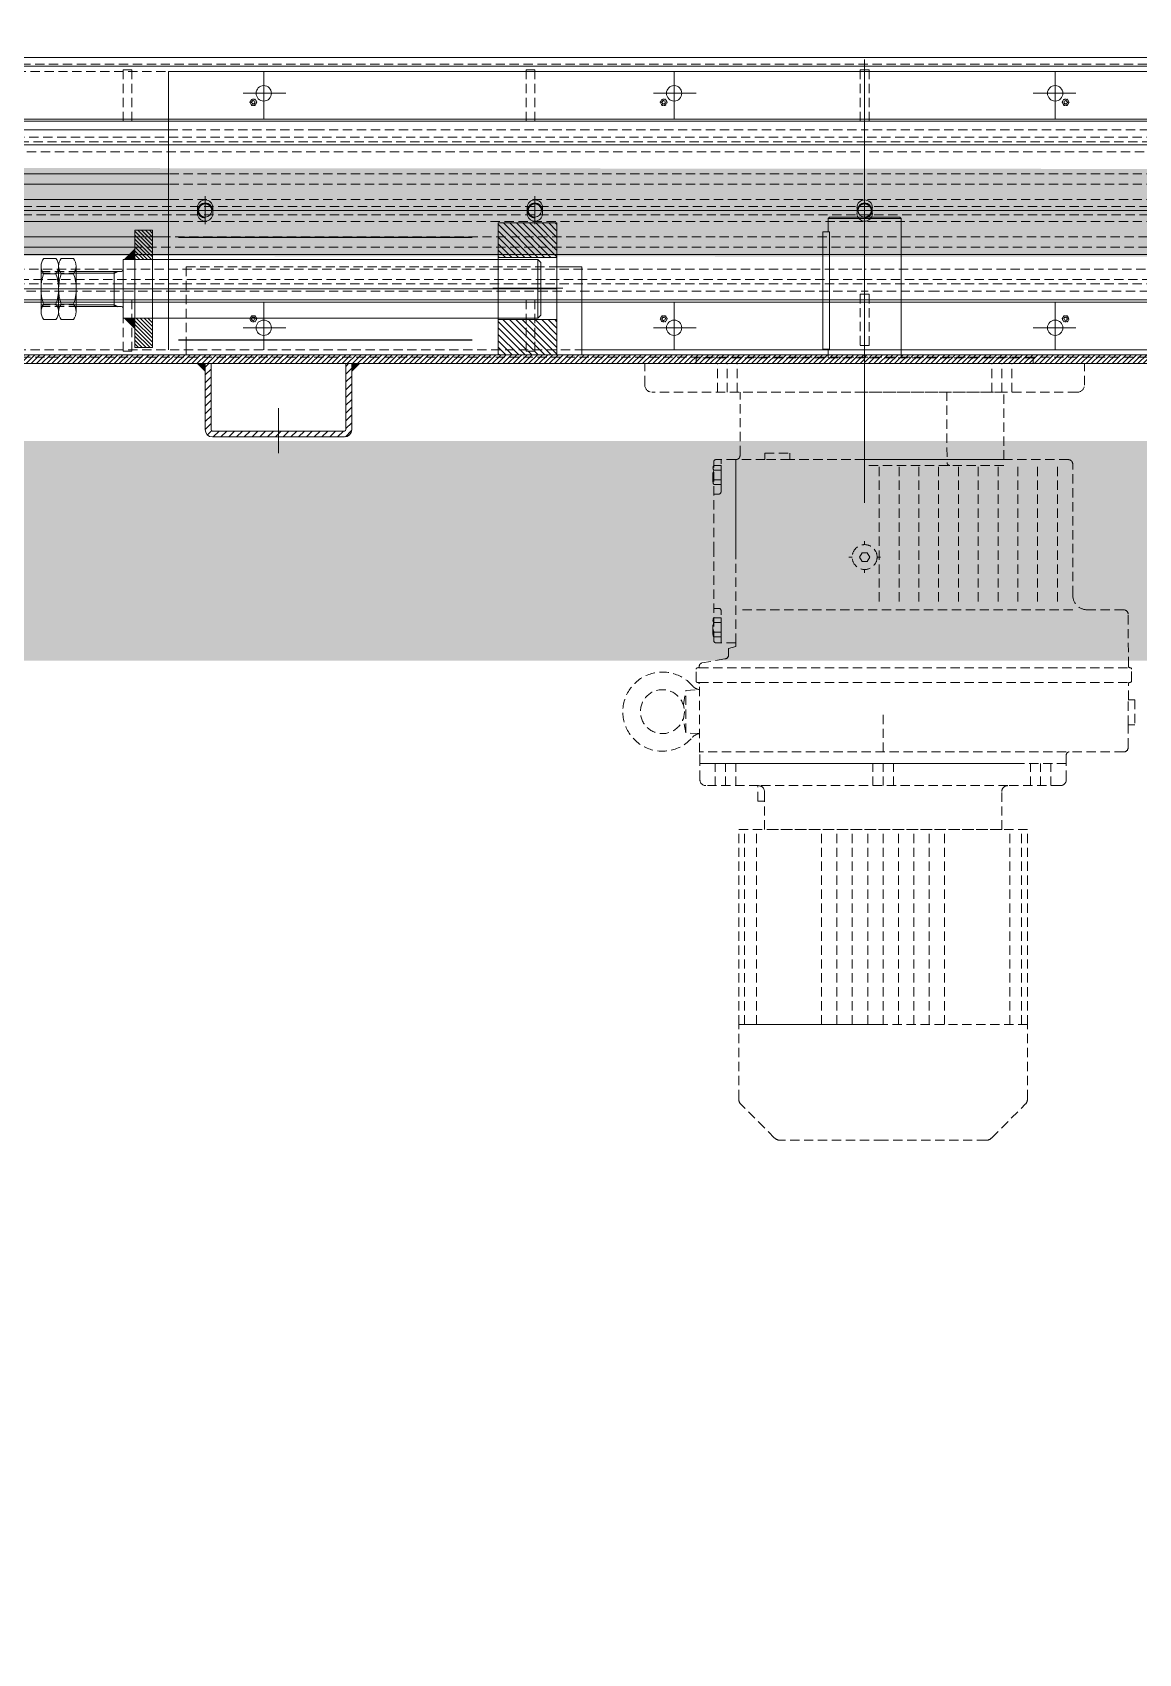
# Model space of a CAD drawing. Header units: inches. Extents: x 702888 to 852715, y 9845 to 271320.
# Drawn here: x 746166 to 746920, y 82008 to 83114 of the extents above; entities that cross this region are included whole.
import ezdxf

# ---------------------------------------------------------------- set-up
doc = ezdxf.new("R2010")
doc.units = ezdxf.units.IN
doc.header["$MEASUREMENT"] = 0
for name, pattern in [('CENTER2', [1.125, 0.75, -0.125, 0.125, -0.125]), ('GESTRICHELT2', [9.525, 6.35, -3.175]), ('HIDDEN', [9.525, 6.35, -3.175]), ('MITTE2', [725.805, 483.87, -80.645, 80.645, -80.645])]:
    doc.linetypes.add(name, pattern=pattern)
doc.layers.get('0').update_dxf_attribs({"lineweight": 5})
for name, color, linetype, lineweight in [('Beam 200', 6, 'Continuous', 0), ('CABLE TRAY', 30, 'Continuous', 5), ('chain con', 52, 'Continuous', 5), ('DUENN', 1, 'Continuous', 0), ('MITTE', 1, 'MITTE2', 0), ('Power track', 161, 'Continuous', 5), ('UNSICHTBAR', 1, 'GESTRICHELT2', 0), ('VERBINDUNGSELEMENTE', 5, 'Continuous', 0), ('VOLLINIE', 7, 'Continuous', 0)]:
    doc.layers.add(name, color=color, linetype=linetype, lineweight=lineweight)
doc.layers.add('DÜNN', color=1, linetype='Continuous')
doc.layers.add('Tellerfeder', color=5, linetype='Continuous')
doc.dimstyles.new('D1', dxfattribs={"dimscale": 66, "dimtxt": 2.5, "dimasz": 2.5, "dimexe": 1, "dimexo": 1, "dimgap": 1.25, "dimtad": 1, "dimdec": 0, "dimdsep": 46, "dimtxsty": 'Standard', "dimblk": 'OPEN30', "dimcen": 2.5, "dimclrd": 150, "dimclre": 150, "dimclrt": 140, "dimadec": 0, "dimazin": 0, "dimtfac": 1, "dimtdec": 0, "dimtmove": 0, "dimatfit": 3, "dimfxl": 1, "dimtfill": 1, "dimlwd": 13, "dimlwe": 13, "dimarcsym": 0})

# ---------------------------------------------------------------- blocks, each defined once
blk = doc.blocks.new('_Open30')
at = {"color": 0, "linetype": 'ByBlock', "lineweight": -2}
for p, q in [((-1, 0.2679), (0, 0)), ((0, 0), (-1, -0.2679)), ((0, 0), (-1, 0))]:
    blk.add_line(p, q, dxfattribs=at)
blk = doc.blocks.new('A$C3EF87828')
at = {"layer": 'UNSICHTBAR', "ltscale": 0.01}
blk.add_lwpolyline([(4.8, 2.1), (3.6, 4.2), (1.2, 4.2), (0, 2.1), (1.2, 0), (3.6, 0), (4.8, 2.1)], close=True, dxfattribs=at)
for radius in [2.09, 1.02]:
    blk.add_circle((2.4, 2.1), radius, dxfattribs=at)
blk.add_arc((2.4, 2.1), 1.27, 90, 0, dxfattribs=at)
blk = doc.blocks.new('Antrieb_262_t500_Draufsicht')
h = blk.add_hatch()
h.set_pattern_fill('ANSI31', color=1, scale=20, style=0)
h.set_pattern_definition([(45, (-635, 98.5), (-1.767767, 1.767767), [])])
h.paths.add_polyline_path([(0, 104.5), (-115, 104.5), (-150, 104.5), (-635, 104.5), (-635, 98.5), (0, 98.5)])
h = blk.add_hatch()
h.set_pattern_fill('ANSI31', color=1, scale=20, style=0)
h.set_pattern_definition([(45, (0, 98.5), (-1.767767, 1.767767), [])])
h.paths.add_polyline_path([(635, 104.5), (0, 104.5), (0, 98.5), (635, 98.5)])
h = blk.add_hatch()
h.set_pattern_fill('ANSI31', color=1, scale=25, angle=90, style=0)
h.set_pattern_definition([(135, (-5000.8204, 232.52), (-2.2097087, -2.2097087), [])])
h.paths.add_polyline_path([(250, 98.5), (210, 98.5), (210, 95), (225, 95), (225, 96), (231, 96), (231, 95), (250, 95)])
h.paths.add_polyline_path([(225, 95), (210, 95), (210, 74.4), (225, 74.4)])
h.paths.add_polyline_path([(250, 88), (250, 95), (231, 95), (231, 74.4), (250, 74.4)])
h.paths.add_polyline_path([(250, 32), (210, 32), (210, 25), (250, 25)])
h.paths.add_polyline_path([(250, 25), (210, 25), (210, 18), (250, 18)])
h.paths.add_polyline_path([(250, 18), (210, 18), (210, 8.5), (250, 8.5)])
h.paths.add_polyline_path([(231, 95), (225, 95), (225, 74.4), (231, 74.4)])
h = blk.add_hatch()
h.set_pattern_fill('ANSI31', color=1, scale=15, angle=90, style=0)
h.set_pattern_definition([(135, (-5000.8204, 232.5199), (-1.3258252, -1.3258252), [])])
h.paths.add_polyline_path([(486, 73.5), (498, 73.5), (498, 93.5), (486, 93.5)])
h.paths.add_polyline_path([(498, 25), (498, 33.5), (486, 33.5), (486, 25)])
h.paths.add_polyline_path([(486, 25), (486, 19), (486, 18), (498, 18), (498, 25)])
h.paths.add_polyline_path([(498, 13.5), (498, 18), (486, 18), (486, 13.5)])
at = {"layer": 'DUENN'}
h = blk.add_hatch(dxfattribs=at)
h.set_pattern_fill('ANSI31', color=256, scale=30, style=0)
h.set_pattern_definition([(45, (8539.1976, 400.858), (-2.6516504, 2.6516504), [])])
h.paths.add_polyline_path([(-446, 104.5), (-446, 149.5, -0.414214), (-445, 150.5), (-400, 150.5), (-400, 154.5), (-445, 154.5, 0.414214), (-450, 149.5), (-450, 104.5)])
h.paths.add_polyline_path([(-354, 149.5), (-354, 104.5), (-350, 104.5), (-350, 149.5, 0.414214), (-355, 154.5), (-400, 154.5), (-400, 150.5), (-355, 150.5, -0.414214)])
h.paths.add_polyline_path([(354, 104.5), (354, 149.5, -0.414214), (355, 150.5), (400, 150.5), (400, 154.5), (355, 154.5, 0.414214), (350, 149.5), (350, 104.5)])
h.paths.add_polyline_path([(446, 149.5), (446, 104.5), (450, 104.5), (450, 149.5, 0.414214), (445, 154.5), (400, 154.5), (400, 150.5), (445, 150.5, -0.414214)])
for p, q in [((354, 149.5), (354, 104.5)), ((355, 150.5), (445, 150.5)), ((446, 149.5), (446, 104.5)), ((-115, 104.5), (0, 104.5)), ((0, 104.5), (115, 104.5)), ((-1050, 98.5), (720, 98.5)), ((24, 98.5), (25, 98.5)), ((25, 98.5), (28.5, 98.5)), ((193, 38.5), (193, 98.5)), ((210, 8.5), (210, 98.5)), ((250, 8.5), (250, 98.5)), ((463, 88.5), (463, 98.5)), ((475, 95), (475, 0)), ((538, 64.3), (512, 64.3)), ((210, 38.5), (193, 38.5)), ((538, 42.7), (512, 42.7)), ((677, 25), (498, 25)), ((475, 20), (475, 18)), ((677, 18), (475, 18)), ((-5.2, -2), (-5.2, 2)), ((5.2, 2), (5.2, -2)), ((250, 8.5), (210, 8.5)), ((219.8, -2), (219.8, 2)), ((230.2, 2), (230.2, -2)), ((444.8, -2), (444.8, 2)), ((455.2, 2), (455.2, -2)), ((630.6, 7.5), (475, 7.5)), ((475, -95), (475, 0)), ((630.6, -7.5), (475, -7.5)), ((675, -18), (475, -18)), ((675, -25), (475, -25)), ((990, -55), (475, -55)), ((990, -55), (475, -55)), ((-1050, -98.5), (1050, -98.5)), ((-475, -95), (475, -95)), ((1050, -104.5), (-1050, -104.5))]:
    blk.add_line(p, q)
at = {"color": 0}
blk.add_line((-1050, 104.5), (720, 104.5), dxfattribs=at)
at = {"color": 1, "linetype": 'GESTRICHELT2'}
for p, q in [((463, 38.5), (463, 88.5)), ((562, 65.5), (538, 65.5)), ((562, 64.3), (538, 64.3)), ((463, 38.5), (210, 38.5)), ((562, 42.7), (538, 42.7)), ((562, 41.5), (538, 41.5))]:
    blk.add_line(p, q, dxfattribs=at)
at = {"color": 0, "linetype": 'ByBlock'}
blk.add_line((250, 74.4), (210, 74.4), dxfattribs=at)
at = {"color": 1, "linetype": 'MITTE2'}
for p, q in [((253.7, 52.9), (206, 52.9)), ((560, 53.5), (611.8, 53.5))]:
    blk.add_line(p, q, dxfattribs=at)
for centre, radius in [((-130, 80), 5.25), ((-130, 80), 5.25), ((130, 80), 5.25), ((130, 80), 5.25), ((410, 80), 5.25), ((410, 80), 5.25), ((0, 0), 4.5), ((225, 0), 4.5), ((450, 0), 4.5), ((-130, -80), 5.25), ((-130, -80), 5.25), ((130, -80), 5.25), ((130, -80), 5.25), ((410, -80), 5.25), ((410, -80), 5.25)]:
    blk.add_circle(centre, radius)
for centre, radius, start, end in [((355, 149.5), 1, 90, 180), ((445, 149.5), 1, 0, 90), ((0, 2), 5.25, 0, 180), ((225, 2), 5.25, 0, 180), ((450, 2), 5.25, 0, 180), ((0, -2), 5.25, 180, 0), ((225, -2), 5.25, 180, 0), ((450, -2), 5.25, 180, 0)]:
    blk.add_arc(centre, radius, start, end)
at = {"layer": 'DÜNN', "color": 0}
for p, q in [((512, 64.3), (509.9, 65.5)), ((512, 42.7), (509.9, 41.5))]:
    blk.add_line(p, q, dxfattribs=at)
at = {"layer": 'DÜNN'}
for centre, start, end in [((0, 0), 90, 0), ((225, 0), 180, 90), ((450, 0), 180, 90)]:
    blk.add_arc(centre, 5, start, end, dxfattribs=at)
at = {"layer": 'MITTE'}
for p, q in [((0, 80.5), (0, 199.4)), ((400, 165.5), (400, 134.8)), ((0, 117.1), (0, 0)), ((0, -103), (0, 109.6)), ((-130, 95), (-130, 62.9)), ((-130, 70.6), (-130, 89.6)), ((130, 95), (130, 62.9)), ((130, 70.6), (130, 89.6)), ((410, 95), (410, 62.9)), ((410, 70.6), (410, 89.6)), ((-144.1, 80), (-115, 80)), ((-140.6, 80), (-119.1, 80)), ((-134.1, 80), (-126.1, 80)), ((-130, 83.1), (-130, 77.3)), ((144.1, 80), (115, 80)), ((119.4, 80), (140.9, 80)), ((134.1, 80), (126.1, 80)), ((130, 83.1), (130, 77.3)), ((424.1, 80), (395, 80)), ((399.4, 80), (420.9, 80)), ((414.1, 80), (406.1, 80)), ((410, 83.1), (410, 77.3)), ((210, 53.5), (506.4, 53.5)), ((245.6, 53.5), (613.7, 53.5)), ((533.3, 53.5), (553.7, 53.5)), ((545.3, 53.5), (565.7, 53.5)), ((0, 26.8), (0, -39.1)), ((-1100, 0), (0, 0)), ((-1100, 0), (0, 0)), ((-1071.3, 0), (1052.6, 0)), ((-492.3, 0), (499, 0)), ((-6.2, 0), (6.3, 0)), ((0, 9.2), (0, -9.8)), ((0, 5.7), (0, -5.5)), ((1100, 0), (0, 0)), ((1100, 0), (0, 0)), ((231.2, 0), (218.7, 0)), ((225, 9.2), (225, -9.8)), ((225, 5.7), (225, -5.5)), ((456.2, 0), (443.7, 0)), ((450, 9.2), (450, -9.8)), ((450, 5.7), (450, -5.5)), ((-130, -95), (-130, -62.9)), ((130, -95), (130, -62.9)), ((410, -95), (410, -62.9)), ((-130, -70.6), (-130, -89.6)), ((-130, -83.1), (-130, -77.3)), ((130, -70.6), (130, -89.6)), ((130, -83.1), (130, -77.3)), ((410, -70.6), (410, -89.6)), ((410, -83.1), (410, -77.3)), ((-144.1, -80), (-115, -80)), ((-140.6, -80), (-119.1, -80)), ((-134.1, -80), (-126.1, -80)), ((144.1, -80), (115, -80)), ((119.4, -80), (140.9, -80)), ((134.1, -80), (126.1, -80)), ((424.1, -80), (395, -80)), ((399.4, -80), (420.9, -80)), ((414.1, -80), (406.1, -80))]:
    blk.add_line(p, q, dxfattribs=at)
at = {"layer": 'Tellerfeder'}
for p, q in [((267.8, 88.5), (468.2, 88.5)), ((267.8, 18.5), (468.2, 18.5))]:
    blk.add_line(p, q, dxfattribs=at)
at = {"layer": 'UNSICHTBAR'}
for p, q in [((-86.6, 633), (-109.6, 610)), ((-83, 634.5), (-12.6, 634.5)), ((-12.6, 634.5), (57.8, 634.5)), ((61.4, 633), (84.4, 610)), ((-111.1, 606.4), (-111.1, 555.5)), ((85.9, 606.4), (85.9, 555.5)), ((-111.1, 555.5), (-111.1, 422.5)), ((-111.1, 555.5), (85.9, 555.5)), ((-111.1, 555.5), (-12.6, 555.5)), ((-107.1, 555.5), (-107.1, 422.5)), ((-99.1, 555.5), (-99.1, 422.5)), ((-54.6, 555.5), (-54.6, 422.5)), ((-44.1, 555.5), (-44.1, 422.5)), ((-33.6, 555.5), (-33.6, 422.5)), ((-23.1, 555.5), (-23.1, 422.5)), ((-12.6, 555.5), (-12.6, 422.5)), ((-12.6, 555.5), (85.9, 555.5)), ((-2.1, 555.5), (-2.1, 422.5)), ((8.4, 555.5), (8.4, 422.5)), ((18.9, 555.5), (18.9, 422.5)), ((29.4, 555.5), (29.4, 422.5)), ((73.9, 555.5), (73.9, 422.5)), ((81.9, 555.5), (81.9, 422.5)), ((85.9, 555.5), (85.9, 422.5)), ((85.9, 555.5), (85.9, 555.5)), ((-111.1, 422.5), (85.9, 422.5)), ((-93.6, 422.5), (68.4, 422.5)), ((-93.6, 422.5), (-93.6, 396.5)), ((68.4, 422.5), (68.4, 396.5)), ((68.4, 403), (68.4, 396.4)), ((68.4, 403), (72.9, 403)), ((72.9, 403), (72.9, 392.5)), ((-137.6, 388.5), (-137.6, 377.5)), ((-133.6, 392.5), (-97.6, 392.5)), ((-127.1, 392.5), (-127.1, 377.5)), ((-120.1, 392.5), (-120.1, 377.5)), ((-113.1, 392.5), (-113.1, 377.5)), ((-97.6, 392.5), (72.4, 392.5)), ((-19.6, 392.5), (-19.6, 377.5)), ((-19.6, 392.5), (-19.6, 377.5)), ((-19.6, 392.5), (-19.6, 377.5)), ((-19.6, 392.5), (-19.6, 377.5)), ((-12.6, 392.5), (-12.6, 377.5)), ((-12.6, 392.5), (-12.6, 377.5)), ((-12.6, 392.5), (-12.6, 377.5)), ((-5.6, 392.5), (-5.6, 377.5)), ((-5.6, 392.5), (-5.6, 377.5)), ((-5.6, 392.5), (-5.6, 377.5)), ((-5.6, 392.5), (-5.6, 377.5)), ((72.4, 392.5), (108.4, 392.5)), ((87.9, 392.5), (87.9, 377.5)), ((94.9, 392.5), (94.9, 377.5)), ((101.9, 392.5), (101.9, 377.5)), ((112.4, 388.5), (112.4, 377.5)), ((-137.6, 377.5), (112.4, 377.5)), ((-137.6, 377.5), (-137.6, 371.5)), ((-137.6, 377.5), (-102.6, 377.5)), ((-127.1, 377.5), (-127.1, 377.5)), ((-120.1, 377.5), (-120.1, 377.5)), ((-113.1, 377.5), (-113.1, 377.5)), ((-102.6, 377.5), (77.4, 377.5)), ((-102.6, 377.5), (77.4, 377.5)), ((-19.6, 377.5), (-19.6, 377.5)), ((-19.6, 377.5), (-19.6, 377.5)), ((-19.6, 377.5), (-19.6, 377.5)), ((-19.6, 377.5), (-19.6, 377.5)), ((-12.6, 377.5), (-12.6, 377.5)), ((-12.6, 377.5), (-12.6, 377.5)), ((-12.6, 377.5), (-12.6, 377.5)), ((-5.6, 377.5), (-5.6, 377.5)), ((-5.6, 377.5), (-5.6, 377.5)), ((-5.6, 377.5), (-5.6, 377.5)), ((-5.6, 377.5), (-5.6, 377.5)), ((77.4, 377.5), (112.4, 377.5)), ((87.9, 377.5), (87.9, 377.5)), ((94.9, 377.5), (94.9, 377.5)), ((101.9, 377.5), (101.9, 377.5)), ((112.4, 377.5), (112.4, 369.5)), ((112.4, 377.5), (112.4, 377.5)), ((112.4, 377.5), (112.4, 377.5)), ((-179.8, 366.5), (-179.9, 351)), ((-176.8, 369.5), (-139.6, 369.5)), ((-137.6, 369.5), (112.4, 369.5)), ((-12.6, 369.5), (-12.6, 343.8)), ((112.6, 369.6), (112.4, 369.5)), ((112.6, 369.6), (112.8, 323.1)), ((112.6, 357), (122, 356.5)), ((122, 356.5), (123.7, 346.6)), ((122, 356.5), (122, 327.5)), ((-184.3, 334), (-184.3, 351)), ((-184.3, 351), (-179.8, 351)), ((-179.8, 351), (-179.8, 334)), ((-179.8, 334), (-184.3, 334)), ((-180, 334), (-180, 323)), ((123.7, 337.4), (122, 327.5)), ((-182.2, 321), (-182.2, 313)), ((-181.2, 322), (-181, 322)), ((112.8, 322.1), (-180, 322)), ((122, 327.5), (112.8, 327)), ((113.8, 322.1), (114, 322.1)), ((115, 321.1), (115, 313.1)), ((-181.2, 312), (-181, 312)), ((112.8, 312.1), (-180, 312)), ((-180, 311), (-179.8, 275.5)), ((112.8, 311.1), (112.8, 310.8)), ((113.8, 312.1), (114, 312.1)), ((92.8, 298.9), (88, 297.6)), ((92.8, 303.1), (92.8, 298.9)), ((111.1, 308.8), (95.3, 306)), ((88, 297.6), (88, 295)), ((88, 295), (88, 170)), ((88, 295), (88, 232.5)), ((88, 295), (101.5, 295)), ((98, 295), (98, 273)), ((98, 291), (98, 278)), ((98, 291), (102.9, 291)), ((98, 287.8), (102.9, 287.8)), ((103, 293.5), (103, 232.5)), ((103.5, 289.4), (103.5, 279.6)), ((98, 281.2), (102.9, 281.2)), ((98, 278), (102.9, 278)), ((-176.8, 272.5), (-152, 272.5)), ((-142, 272.5), (85, 272.5)), ((-131.5, 266.9), (-131.5, 174.6)), ((-118, 266.9), (-118, 174.6)), ((-104.5, 266.9), (-104.5, 174.6)), ((-91, 266.9), (-91, 174.6)), ((-77.5, 266.9), (-77.5, 174.6)), ((-64, 266.9), (-64, 174.6)), ((-50.5, 266.9), (-50.5, 174.6)), ((-37, 266.9), (-37, 174.6)), ((-23.5, 266.9), (-23.5, 174.6)), ((-10, 266.9), (-10, 174.6)), ((99.5, 271.5), (103, 271.5)), ((-142, 262.5), (-142, 173)), ((0, 247.3), (0, 245)), ((-10.8, 236.5), (-8.5, 236.5)), ((-3.5, 236.5), (-1.7, 239.5)), ((-1.7, 233.5), (-3.5, 236.5)), ((-1.7, 239.5), (1.7, 239.5)), ((1.7, 233.5), (-1.7, 233.5)), ((1.7, 239.5), (3.5, 236.5)), ((3.5, 236.5), (1.7, 233.5)), ((8.5, 236.5), (10.8, 236.5)), ((88, 232.5), (88, 170)), ((103, 232.5), (103, 171.5)), ((0, 228), (0, 225.7)), ((98, 192), (98, 170)), ((99.5, 193.5), (103, 193.5)), ((98, 187), (98, 174)), ((98, 187), (102.9, 187)), ((98, 183.8), (102.9, 183.8)), ((98, 177.2), (102.9, 177.2)), ((103.5, 185.4), (103.5, 175.6)), ((-139, 170), (0, 170)), ((-95, 174), (0, 174)), ((-95, 174), (-58.2, 174)), ((-95, 174), (-95, 174)), ((-95, 170), (-95, 124)), ((-95, 170), (51, 170)), ((-56.2, 168), (-56, 124)), ((0, 174.8), (0, 128)), ((0, 174), (0, 174)), ((0, 170), (51, 170)), ((51, 170), (68, 170)), ((51, 170), (68, 170)), ((51, 165.5), (51, 170)), ((51, 170), (68, 170)), ((68, 170), (88, 170)), ((68, 170), (88, 170)), ((68, 170), (68, 165.5)), ((85, 167), (85, 124)), ((88, 170), (88, 170)), ((88, 170), (101.5, 170)), ((98, 174), (102.9, 174)), ((68, 165.5), (51, 165.5)), ((-145.1, 124), (0, 124)), ((-100.4, 124), (-100.4, 104.5)), ((-100.4, 124), (-100.4, 104.5)), ((-100.4, 124), (-100.4, 104.5)), ((-100.4, 124), (-100.4, 104.5)), ((-95, 124), (-95, 124)), ((-95, 124), (85, 124)), ((-93.7, 124), (-93.7, 104.5)), ((-93.7, 124), (-93.7, 104.5)), ((-93.7, 124), (-93.7, 104.5)), ((-93.7, 124), (-93.7, 104.5)), ((-86.9, 124), (-86.9, 104.5)), ((-86.9, 124), (-86.9, 104.5)), ((-86.9, 124), (-86.9, 104.5)), ((-86.9, 124), (-86.9, 104.5)), ((-56, 124), (-56, 124)), ((0, 124), (145.1, 124)), ((85, 124), (85, 124)), ((86.9, 124), (86.9, 104.5)), ((86.9, 124), (86.9, 104.5)), ((86.9, 124), (86.9, 104.5)), ((86.9, 124), (86.9, 104.5)), ((93.7, 124), (93.7, 104.5)), ((93.7, 124), (93.7, 104.5)), ((93.7, 124), (93.7, 104.5)), ((93.7, 124), (93.7, 104.5)), ((100.4, 124), (100.4, 104.5)), ((100.4, 124), (100.4, 104.5)), ((100.4, 124), (100.4, 104.5)), ((100.4, 124), (100.4, 104.5)), ((-150, 119.1), (-150, 104.5)), ((150, 119.1), (150, 104.5)), ((-1050, 100), (1050, 100)), ((-150, 104.5), (-115, 104.5)), ((-115, 104.5), (-115, 100.5)), ((-115, 104.5), (0, 104.5)), ((-115, 100.5), (115, 100.5)), ((0, 104.5), (115, 104.5)), ((115, 104.5), (115, 100.5)), ((115, 104.5), (150, 104.5)), ((1055, 95), (193, 95)), ((-1055, 61), (0, 61)), ((-1050, 61), (0, 61)), ((1050, 61), (0, 61)), ((1055, 61), (0, 61)), ((-1094, 50), (0, 50)), ((-1062.5, 47), (0, 47)), ((-375, 55), (-50, 55)), ((-50, 55), (0, 55)), ((50, 55), (0, 55)), ((1094, 50), (0, 50)), ((1062.5, 47), (0, 47)), ((375, 55), (50, 55)), ((610, 55), (375, 55)), ((-515.5, 40), (0, 40)), ((1075, 40), (0, 40)), ((-507.5, 25), (498, 25)), ((-507.5, 18), (475, 18)), ((24, 14.5), (25, 14.5)), ((25, 14.5), (28.5, 14.5)), ((-475, 7.5), (475, 7.5)), ((-475, -7.5), (475, -7.5)), ((-475, -18), (475, -18)), ((-475, -25), (475, -25)), ((-705, -40), (0, -40)), ((705, -40), (0, -40)), ((-1094, -50), (0, -50)), ((-1062.5, -47), (0, -47)), ((-375, -55), (-50, -55)), ((-50, -55), (0, -55)), ((1062.5, -47), (0, -47)), ((1094, -50), (0, -50)), ((50, -55), (0, -55)), ((375, -55), (50, -55)), ((475, -55), (375, -55)), ((-1055, -61), (0, -61)), ((-1050, -61), (0, -61)), ((1050, -61), (0, -61)), ((1055, -61), (0, -61)), ((1055, -95), (0, -95)), ((-1050, -100), (1050, -100))]:
    blk.add_line(p, q, dxfattribs=at)
at = {"layer": 'UNSICHTBAR', "color": 0, "linetype": 'ByBlock'}
for p, q in [((-25, 100.5), (-25, 5.5)), ((25, 100.5), (25, 94.5)), ((193, 95), (-193, 95)), ((24, 94.5), (24, 14.5)), ((24, 94.5), (28.5, 94.5)), ((28.5, 94.5), (28.5, 14.5)), ((223, 73.5), (221, 71.5)), ((221, 71.5), (221, 35.5)), ((223, 73.5), (498, 73.5)), ((223, 73.5), (223, 33.5)), ((221, 35.5), (223, 33.5)), ((223, 33.5), (498, 33.5)), ((210, 32), (250, 32)), ((25, 14.5), (25, 5.5)), ((-25, 5.5), (-24, 4.5)), ((-25, 5.5), (25, 5.5)), ((-24, 4.5), (24, 4.5)), ((25, 5.5), (24, 4.5))]:
    blk.add_line(p, q, dxfattribs=at)
at = {"layer": 'UNSICHTBAR'}
for points in [[(-3, 57), (3, 57), (3, 92), (-3, 92)], [(231, 61), (225, 61), (225, 96), (231, 96)], [(506, 61), (500, 61), (500, 96), (506, 96)], [(-3, -61), (3, -61), (3, -96), (-3, -96)], [(231, -61), (225, -61), (225, -96), (231, -96)], [(506, -61), (500, -61), (500, -96), (506, -96)]]:
    blk.add_lwpolyline(points, close=True, dxfattribs=at)
for centre, radius in [((138, 342), 15), ((0, 236.5), 8.5)]:
    blk.add_circle(centre, radius, dxfattribs=at)
for centre, radius, start, end in [((-83, 629.5), 5, 90, 135), ((57.8, 629.5), 5, 45, 90), ((-106.1, 606.4), 5, 135, 180), ((80.9, 606.4), 5, 0, 45), ((-133.6, 388.5), 4, 90, 180), ((-97.6, 396.5), 4, 270, 0), ((72.4, 396.5), 4, 180, 270), ((108.4, 388.5), 4, 0, 90), ((-176.8, 366.5), 3, 90, 179.7), ((-139.6, 371.5), 2, 270, 0), ((138, 342), 27, 220.45, 139.55), ((112, 364.2), 7.17, 274.94, 319.55), ((-181.2, 321), 1, 90, 180), ((-181, 323), 1, 270, 359.7), ((112, 319.8), 7.17, 40.45, 83.8), ((113.8, 323.1), 1, 180.3, 270), ((114, 321.1), 1, 0, 90), ((-181.2, 313), 1, 180, 270), ((-181, 311), 1, 0.36, 90), ((110.8, 310.8), 2, 280, 0), ((113.8, 311.1), 1, 90, 180), ((114, 313.1), 1, 270, 0), ((95.8, 303.1), 3, 100, 180), ((101.5, 293.5), 1.5, 0, 90), ((100.9, 289.4), 2.55, 0, 39.6), ((100.9, 289.4), 2.55, 320.4, 0), ((94.2, 284.5), 9.32, 339.59, 20.41), ((100.9, 279.6), 2.55, 0, 39.6), ((100.9, 279.6), 2.55, 320.4, 0), ((-176.8, 275.5), 3, 180.36, 270), ((-152, 262.5), 10, 359.99, 90), ((99.5, 273), 1.5, 180, 270), ((99.5, 192), 1.5, 90, 180), ((100.9, 185.4), 2.55, 0, 39.6), ((100.9, 185.4), 2.55, 320.4, 0), ((94.2, 180.5), 9.32, 339.59, 20.41), ((100.9, 175.6), 2.55, 0, 39.6), ((-139, 173), 3, 179.99, 270), ((-58.2, 172), 2, 0.3, 90), ((88, 167), 3, 90, 180), ((101.5, 171.5), 1.5, 270, 0), ((100.9, 175.6), 2.55, 320.4, 0), ((-145.1, 119.1), 4.88, 90, 180), ((145.1, 119.1), 4.88, 0, 90)]:
    blk.add_arc(centre, radius, start, end, dxfattribs=at)
at = {"layer": 'VERBINDUNGSELEMENTE'}
for p, q in [((538, 37.9), (538, 69.1)), ((538, 37.9), (538, 69.1)), ((539.8, 74.3), (548.2, 74.3)), ((550, 37.9), (550, 69.1)), ((550, 37.9), (550, 69.1)), ((550, 37.9), (550, 69.1)), ((551.8, 74.3), (560.2, 74.3)), ((562, 37.9), (562, 69.1)), ((539.8, 63.9), (548.2, 63.9)), ((551.8, 63.9), (560.2, 63.9)), ((539.8, 43.1), (548.2, 43.1)), ((551.8, 43.1), (560.2, 43.1)), ((539.8, 32.7), (548.2, 32.7)), ((551.8, 32.7), (560.2, 32.7))]:
    blk.add_line(p, q, dxfattribs=at)
for centre, radius, start, end in [((546.5, 69.1), 8.47, 142.1211, 180), ((546.5, 69.1), 8.47, 180, 217.8789), ((541.5, 69.1), 8.47, 0, 37.8789), ((541.5, 69.1), 8.47, 322.1211, 0), ((558.5, 69.1), 8.47, 142.1211, 180), ((558.5, 69.1), 8.47, 180, 217.8789), ((553.5, 69.1), 8.47, 0, 37.8789), ((553.5, 69.1), 8.47, 322.1211, 0), ((569.2, 53.5), 31.2, 160.5288, 199.4712), ((518.8, 53.5), 31.2, 340.5288, 19.4712), ((581.2, 53.5), 31.2, 160.5288, 199.4712), ((530.8, 53.5), 31.2, 340.5288, 19.4712), ((546.5, 37.9), 8.47, 142.1211, 180), ((546.5, 37.9), 8.47, 180, 217.8789), ((541.5, 37.9), 8.47, 0, 37.8789), ((541.5, 37.9), 8.47, 322.1211, 0), ((558.5, 37.9), 8.47, 142.1211, 180), ((558.5, 37.9), 8.47, 180, 217.8789), ((553.5, 37.9), 8.47, 0, 37.8789), ((553.5, 37.9), 8.47, 322.1211, 0)]:
    blk.add_arc(centre, radius, start, end, dxfattribs=at)
at = {"layer": 'VOLLINIE'}
for p, q in [((350, 149.5), (350, 104.5)), ((355, 154.5), (445, 154.5)), ((450, 149.5), (450, 104.5)), ((486, 93.5), (498, 93.5)), ((486, 93.5), (486, 13.5)), ((498, 93.5), (498, 13.5)), ((498, 80.6), (505.1, 73.5)), ((498, 73.5), (506, 73.5)), ((506, 73.5), (506, 33.5)), ((507, 65.5), (538, 65.5)), ((512, 65.5), (512, 41.5)), ((498, 33.5), (506, 33.5)), ((498, 26.4), (505.1, 33.5)), ((507, 41.5), (538, 41.5)), ((538, 41.5), (538, 41.5)), ((486, 13.5), (498, 13.5))]:
    blk.add_line(p, q, dxfattribs=at)
for centre, radius, start, end in [((355, 149.5), 5, 90, 180), ((445, 149.5), 5, 0, 90), ((507, 66.5), 1, 180, 270), ((507, 40.5), 1, 90, 180)]:
    blk.add_arc(centre, radius, start, end, dxfattribs=at)
for points in [[(344.3, 104.5), (350, 110.2), (350, 104.5)], [(455.7, 104.5), (450, 110.2), (450, 104.5)], [(498, 80.6), (505.1, 73.5), (498, 73.5), (505.1, 73.5)], [(498, 26.4), (505.1, 33.5), (498, 33.5), (505.1, 33.5)]]:
    blk.add_solid(points, dxfattribs=at)
blk.add_blockref('A$C3EF87828', (-139.5, 71.8))
at = {"xscale": -1}
for p in [(139.5, 71.8), (419.5, 71.8)]:
    blk.add_blockref('A$C3EF87828', p, dxfattribs=at)
at = {"xscale": -1, "rotation": 180}
blk.add_blockref('A$C3EF87828', (-139.5, -71.8), dxfattribs=at)
at = {"rotation": 180}
for p in [(139.5, -71.8), (419.5, -71.8)]:
    blk.add_blockref('A$C3EF87828', p, dxfattribs=at)
blk = doc.blocks.new('T6YY6')
at = {"linetype": 'CENTER2', "ltscale": 80}
blk.add_line((706263.8, 77134.1), (706263.8, 83265.3), dxfattribs=at)
for p, q in [((706201.3, 77210.4), (706201.3, 83210.4)), ((706326.3, 77210.4), (706326.3, 83210.4))]:
    blk.add_line(p, q)
at = {"linetype": 'HIDDEN'}
for p, q in [((706261, 83210.4), (706261, 77210.4)), ((706266.7, 83210.4), (706266.7, 77210.4))]:
    blk.add_line(p, q, dxfattribs=at)

msp = doc.modelspace()

# ---------------------------------------------------------------- linework, layer by layer
at = {"color": 161}
msp.add_lwpolyline([(745297.939, 82962.863), (746994.135, 82962.863), (746994.135, 83037.863), (745297.939, 83037.863)], close=True, dxfattribs=at)
at = {"layer": 'CABLE TRAY'}
msp.add_lwpolyline([(751044.526, 82760.671, 150, 150, 0), (749727.775, 82760.671, 150, 150, 0), (749727.775, 82760.671, 150, 150, 0), (746414.737, 82760.671, 150, 150, 0), (745260.439, 82760.671, 150, 150, 0), (745260.439, 81592.912, 0, 0, 0)], format="xyseb", dxfattribs=at)
at = {"layer": 'chain con', "color": 51, "true_color": 0xf7f281}
msp.add_lwpolyline([(774481.822, 78593, 92.306, 92.306, 0), (750590.002, 78592.912, 60, 60, -0.41420955), (749590.002, 79592.912, 60, 60, 0), (749587.152, 82068.357, 60, 60, 0.39425336), (748590.002, 82990.062, 60, 60, 0), (744825.41, 82992.912, 60, 60, 0.99699515), (744831.41, 80992.912, 60, 60, 0), (747344.467, 80992.912, 60, 60, -0.43729216), (748344.455, 79898.343, 60, 60, 0), (748344.455, 75623.97, 60, 60, 0.88035876), (750308.343, 75357.663, 60, 60, 0), (750852.668, 77327.83, 60, 60, 0.41491538), (750852.668, 77327.83, 60, 60, 0.49815822), (749888.78, 78589.136, 60, 60, 0), (731828.668, 78592.915, 60, 60, -0.41426692)], format="xyseb", dxfattribs=at)
at = {"layer": 'Power track', "ltscale": 20}
msp.add_lwpolyline([(745630.41, 80992.912), (744831.41, 80992.912, -1), (744831.41, 82992.912), (748590.002, 82992.912)], format="xyb", dxfattribs=at)

# ---------------------------------------------------------------- block references
at = {"rotation": 180}
msp.add_blockref('Antrieb_262_t500_Draufsicht', (746733.41, 82992.912), dxfattribs=at)
at = {"layer": 'Beam 200', "rotation": 90}
msp.add_blockref('T6YY6', (826359.401, -623270.919), dxfattribs=at)

# ---------------------------------------------------------------- leaders
msp.add_leader([(744124.304, 82700.019), (745103.543, 85727.79), (749396.939, 85727.79)], dimstyle='D1', override={"dimscale": 180})

doc.saveas('drawing.dxf')
